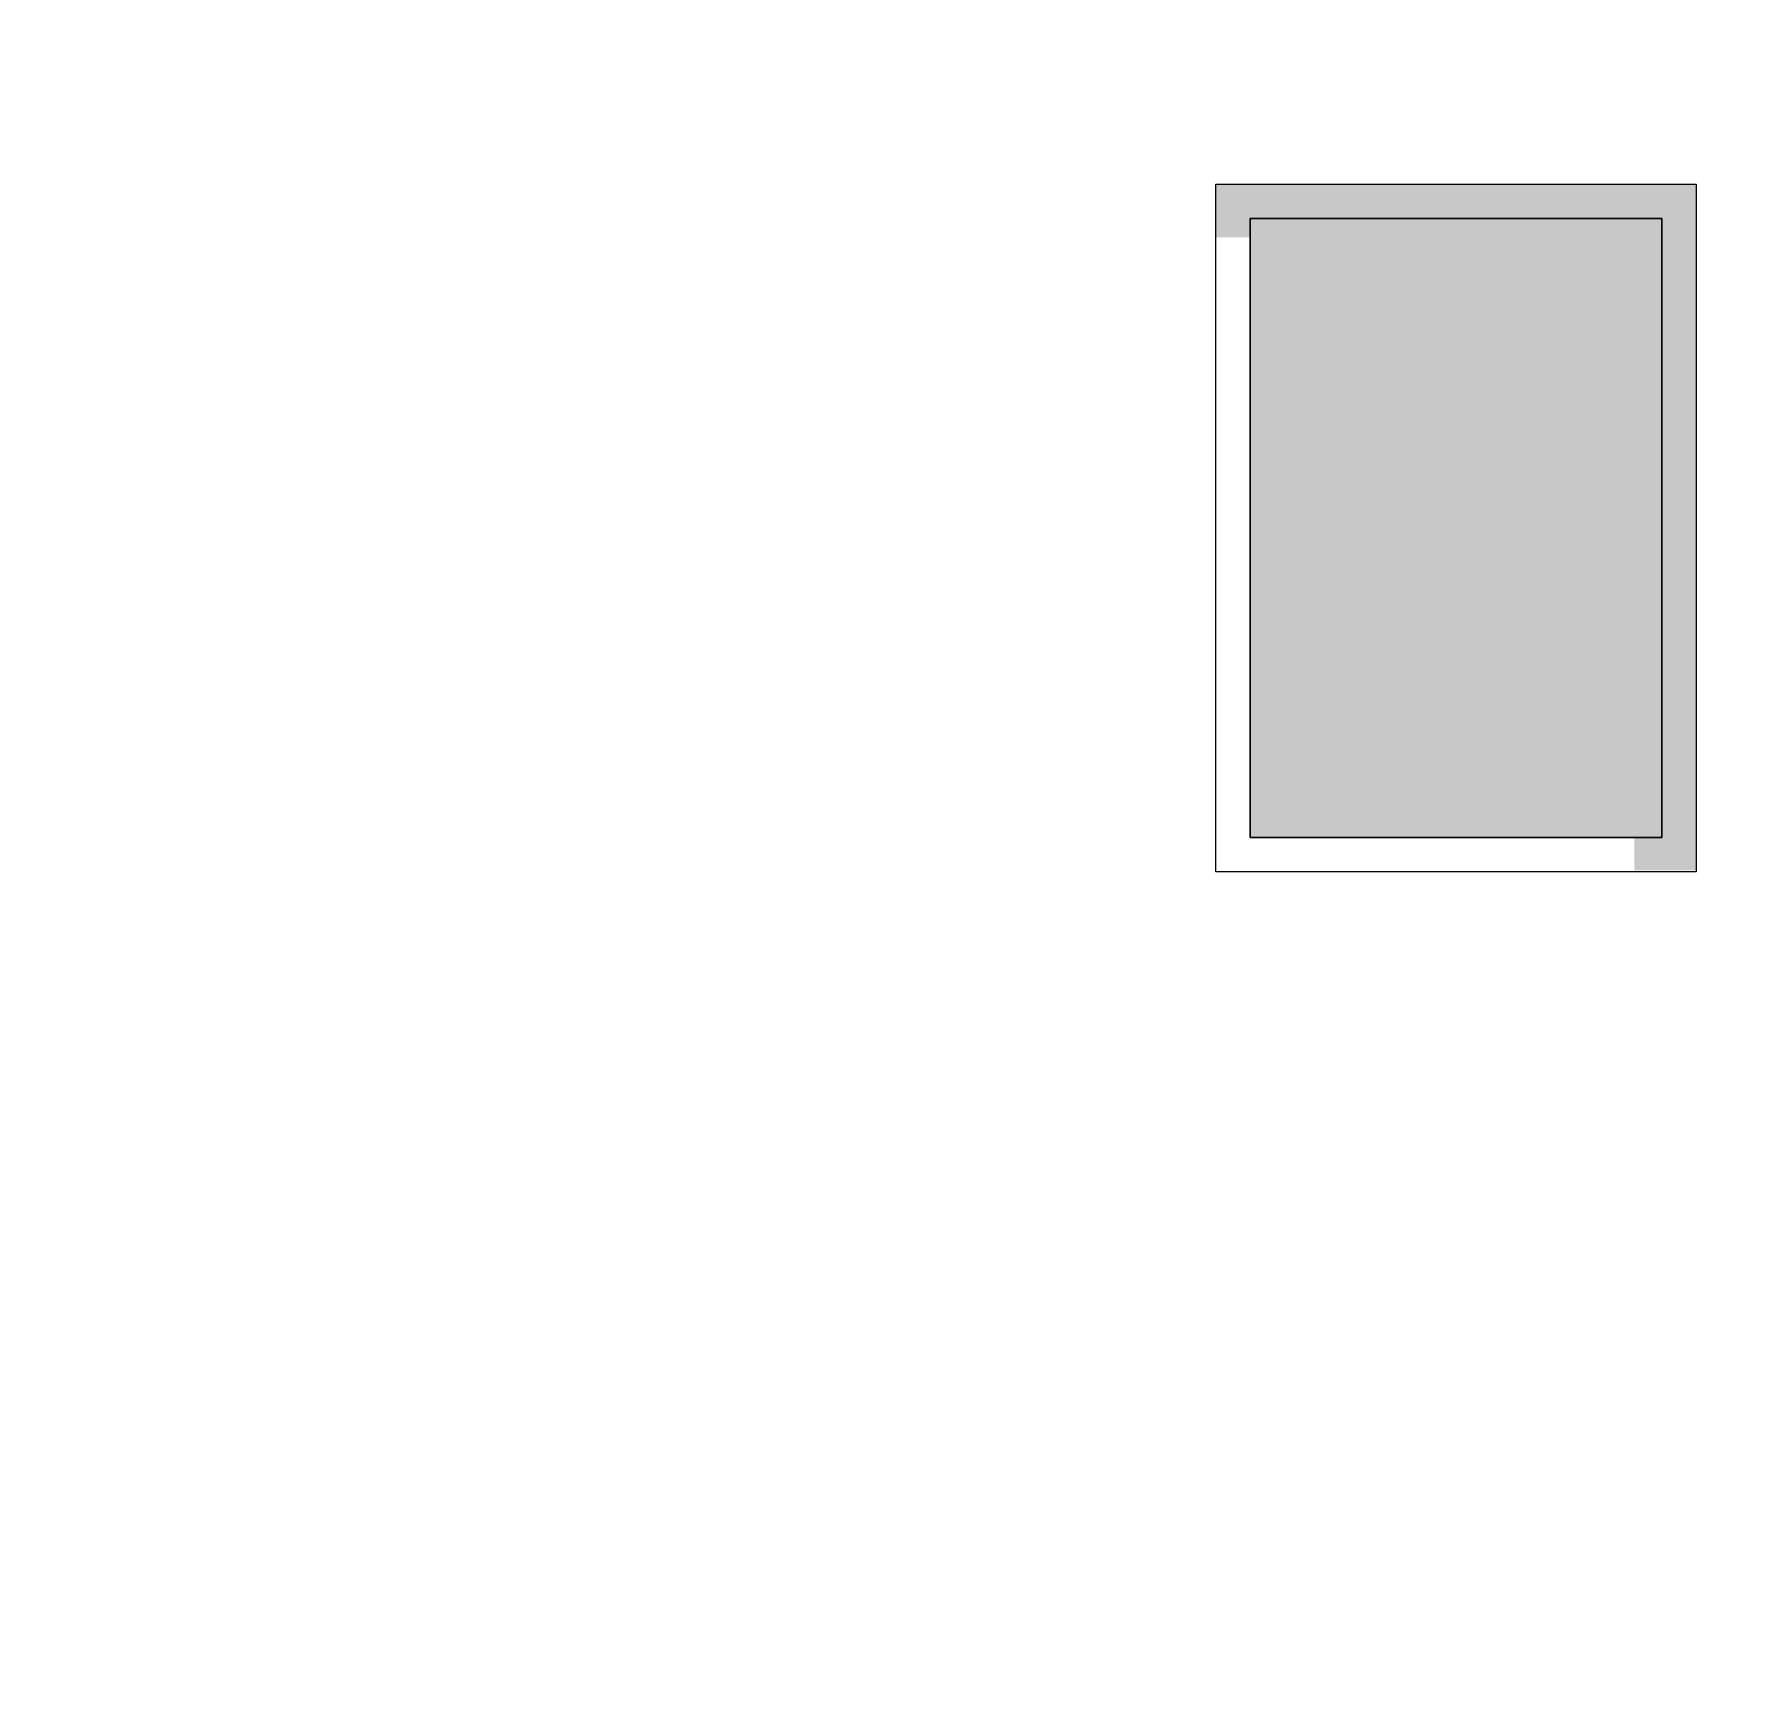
# Model space of a CAD drawing. Header units: millimetres. Extents: x 318905 to 439572, y -5133 to 105868.
# Drawn here: x 361372 to 363865, y 2922 to 5334 of the extents above; entities that cross this region are included whole.
import ezdxf

# ---------------------------------------------------------------- set-up
doc = ezdxf.new("R2010")
doc.units = ezdxf.units.MM
doc.header["$MEASUREMENT"] = 0
for name, color, linetype, lineweight in [('0_Stylo_No__1', 7, 'Continuous', 5), ('0_Stylo_No__98', 154, 'Continuous', 0), ('2D - Dessin général_Stylo_No__1', 7, 'Continuous', 5)]:
    doc.layers.add(name, color=color, linetype=linetype, lineweight=lineweight)
doc.layers.add('2D - Dessin général_Stylo_No__81', color=7, linetype='Continuous', lineweight=13, true_color=0x6a6a6a)
doc.styles.add('STYLE_GENERE_3', font='')
doc.styles.get('STYLE_GENERE_3').set_extended_font_data('Arial')
doc.dimstyles.new('STYLE_GENERE__1', dxfattribs={"dimtxt": 200, "dimasz": 142.5, "dimexe": 0.18, "dimexo": 500, "dimgap": 0.09, "dimtad": 0, "dimtih": 1, "dimtoh": 1, "dimlfac": 0.001, "dimzin": 0, "dimdsep": 46, "dimtxsty": 'STYLE_GENERE_3', "dimblk": 'ARROWHEAD_6', "dimblk1": 'ARROWHEAD_6', "dimblk2": 'ARROWHEAD_6', "dimcen": 0.09, "dimclrd": 154, "dimclre": 154, "dimclrt": 154, "dimazin": 0, "dimtfac": 1, "dimtdec": 4, "dimtmove": 0, "dimatfit": 3, "dimfxl": 0, "dimtolj": 1, "dimtzin": 0, "dimarcsym": 0})

# ---------------------------------------------------------------- blocks, each defined once
blk = doc.blocks.new('*D124')
at = {"layer": '0_Stylo_No__98', "linetype": 'Continuous'}
for p, q in [((352187.7, 7634.5), (352187.7, 7747)), ((352262.7, 7559.5), (352112.7, 7709.5)), ((352687.7, 7634.5), (352047.1, 7634.5)), ((352187.7, 3678.3), (352187.7, 7634.5)), ((352187.7, -552.4), (352187.7, 3403.7)), ((352112.7, -477.4), (352262.7, -627.4)), ((352328.3, -552.4), (351687.7, -552.4)), ((352187.7, -664.9), (352187.7, -552.4))]:
    blk.add_line(p, q, dxfattribs=at)
at = {"layer": '0_Stylo_No__98', "insert": (351920.8, 3441), "char_height": 200, "attachment_point": 7, "style": 'STYLE_GENERE_3'}
blk.add_mtext('\\A1;{\\pql;\\fArial|b0|i0|c0|p34;8,19}', dxfattribs=at)
blk = doc.blocks.new('ARROWHEAD_6')
at = {"color": 0, "linetype": 'Continuous', "lineweight": 0}
for p, q in [((-0.5, -0.5), (0.5, 0.5)), ((0, 0), (-1, 0))]:
    blk.add_line(p, q, dxfattribs=at)

msp = doc.modelspace()

# ---------------------------------------------------------------- hatches: boundary and pattern name
at = {"layer": '2D - Dessin général_Stylo_No__81', "linetype": 'Continuous', "lineweight": 0, "true_color": 0x1a1a1a}
msp.add_hatch(color=179, dxfattribs=at).paths.add_polyline_path([(363094.51, 5115.835), (363094.51, 5038.692), (363704.263, 5038.692), (363704.263, 4115.931), (363794.51, 4115.931), (363794.51, 5115.835)])
at = {"layer": '2D - Dessin général_Stylo_No__81', "linetype": 'Continuous', "lineweight": 0, "true_color": 0x0a0a0a}
msp.add_hatch(color=168, dxfattribs=at).paths.add_polyline_path([(363744.517, 4163.919), (363744.517, 5065.835), (363144.517, 5065.835), (363144.517, 4163.919)])

# ---------------------------------------------------------------- linework, layer by layer
at = {"layer": '0_Stylo_No__1', "linetype": 'Continuous', "flags": 128}
for points in [[(363094.51, 5115.835), (363794.51, 5115.835), (363794.51, 4113.919), (363094.51, 4113.919)], [(363144.517, 5065.835), (363744.517, 5065.835), (363744.517, 4163.919), (363144.517, 4163.919)]]:
    msp.add_lwpolyline(points, close=True, dxfattribs=at)
at = {"layer": '2D - Dessin général_Stylo_No__1', "linetype": 'Continuous', "flags": 128}
msp.add_lwpolyline([(363744.517, 4163.919), (363744.517, 5065.835), (363144.517, 5065.835), (363144.517, 4163.919)], close=True, dxfattribs=at)

# ---------------------------------------------------------------- dimensions: what is measured, and where the dimension line sits
at = {"color": 154, "linetype": 'Continuous', "lineweight": 0}
dim = msp.add_linear_dim(base=(352187.679, 7634.463), p1=(352187.679, -552.434), p2=(369844.465, 7634.463), angle=90, dimstyle='STYLE_GENERE__1', dxfattribs=at)
dim.commit()
dim.dimension.update_dxf_attribs({"geometry": '*D124', "text_midpoint": (352215.877, 3541.014), "dimtype": 160})

doc.saveas('drawing.dxf')
